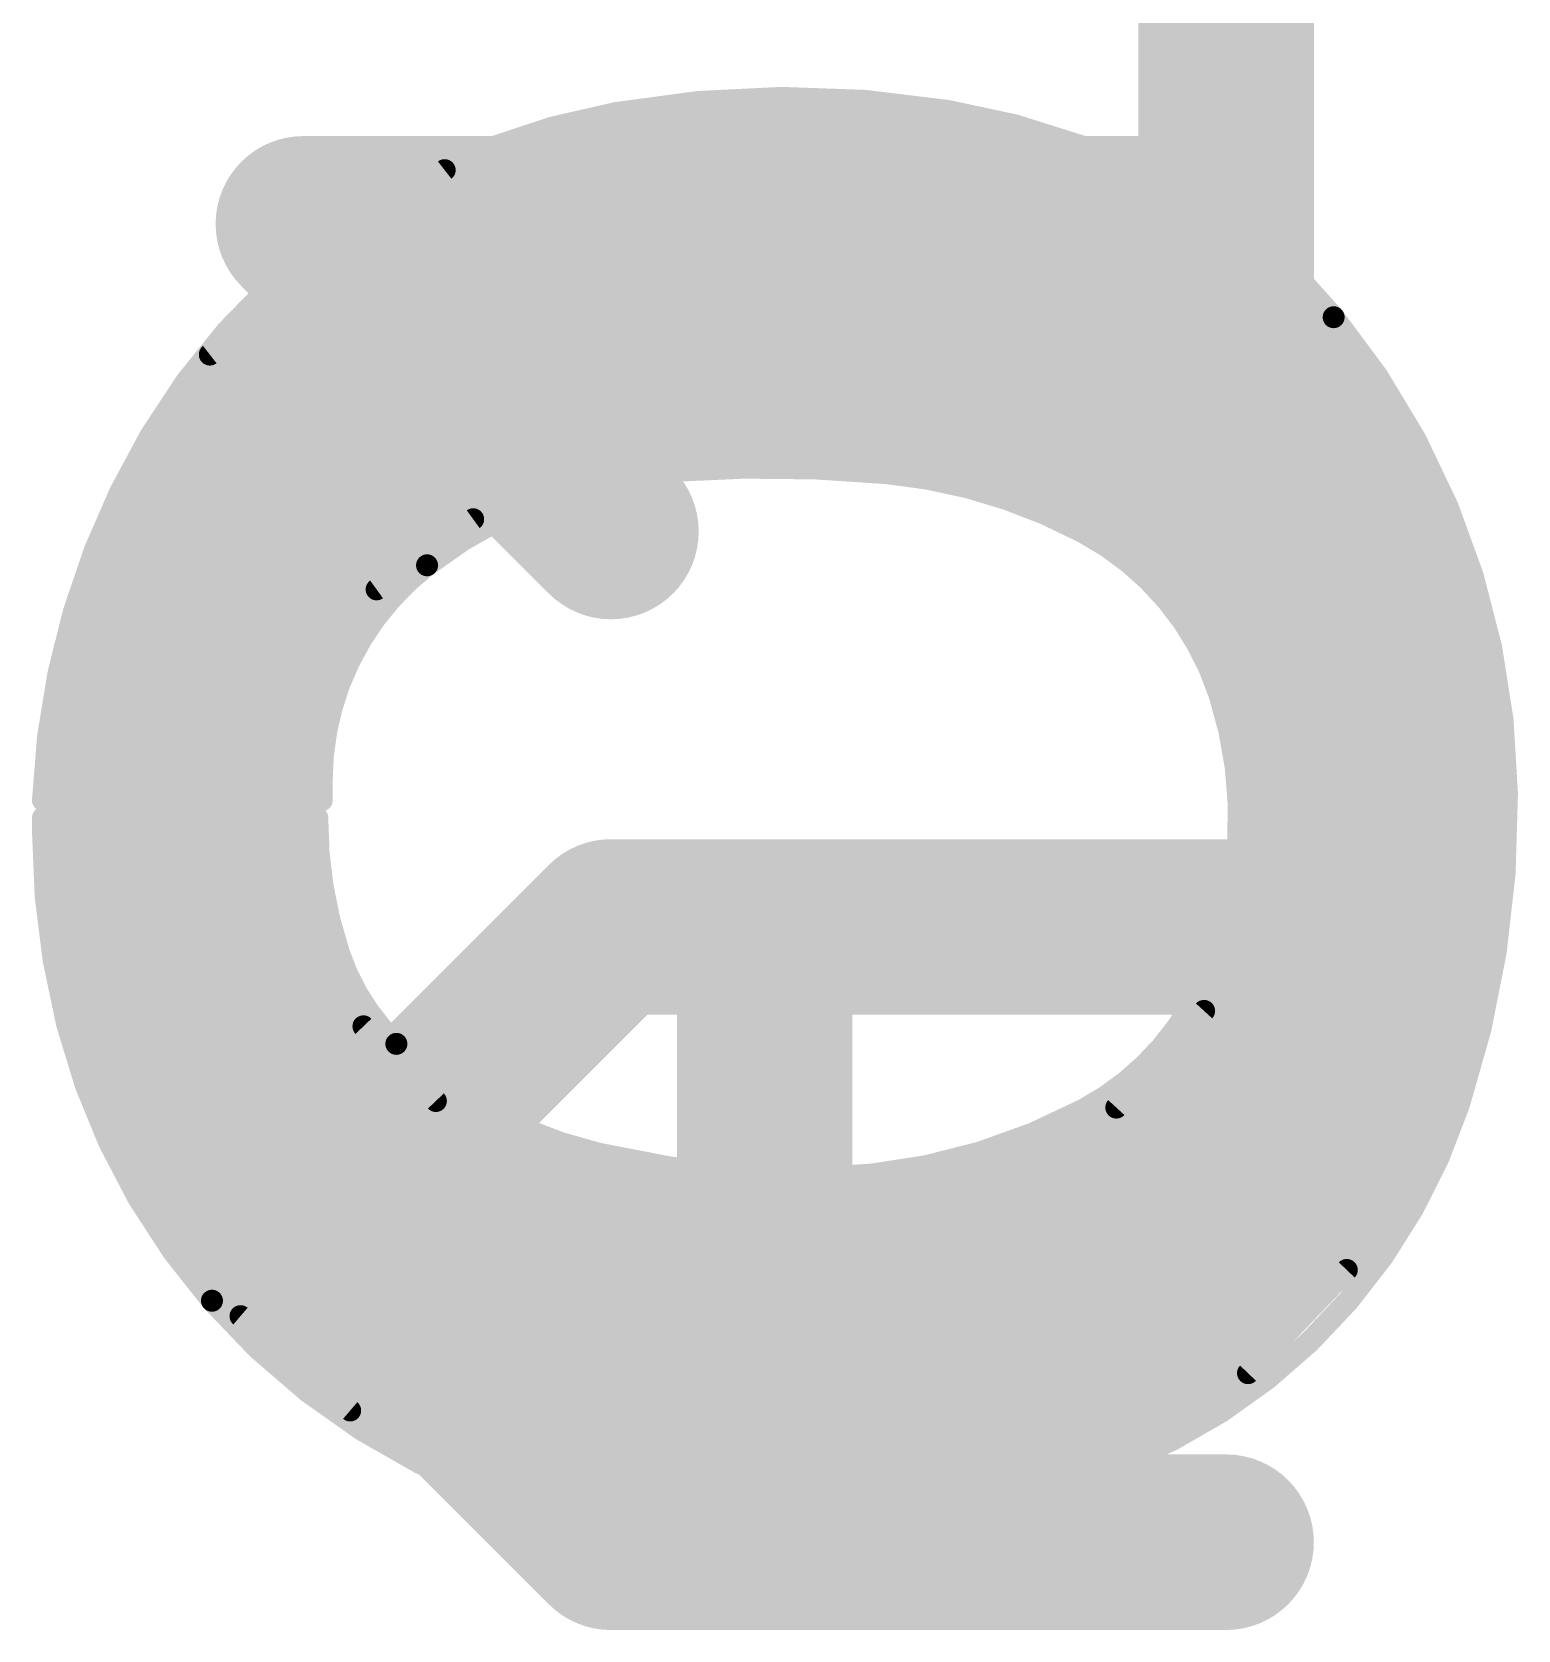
# Model space of a CAD drawing. Extents: x -3.8 to 20.4, y -21.6 to 37.
# Drawn here: x 4.867 to 6.586, y 13.208 to 15.057 of the extents above; entities that cross this region are included whole.
import ezdxf

# ---------------------------------------------------------------- set-up
doc = ezdxf.new("R2010")
doc.units = 0
doc.layers.add('21', color=41, linetype='CONTINUOUS')
doc.layers.add('22', color=40, linetype='CONTINUOUS')

msp = doc.modelspace()

# ---------------------------------------------------------------- linework, layer by layer
at = {"layer": '21', "const_width": 0.2032}
for points in [[(6.2484, 14.479), (6.2484, 15.1908)], [(5.5366, 14.479), (5.1807, 14.8349)], [(5.1807, 14.8349), (6.2484, 14.8349)], [(5.1807, 13.6655), (5.5366, 14.0214)], [(5.5366, 14.0214), (6.2484, 14.0214)], [(5.7145, 13.3096), (5.7145, 14.0214)], [(5.5366, 13.3096), (5.1807, 13.6655)], [(6.2484, 13.3096), (5.5366, 13.3096)]]:
    msp.add_lwpolyline(points, dxfattribs=at)
at = {"layer": '21', "const_width": 0.1016}
for points in [[(5.2166, 14.8708, 1), (5.1448, 14.799)], [(5.1807, 14.8857, 1), (5.1807, 14.7841)], [(6.2484, 14.7841, 1), (6.2484, 14.8857)], [(5.5007, 14.4431, 1), (5.5725, 14.5149)], [(6.1976, 14.479, 1), (6.2992, 14.479)], [(5.5366, 14.0722, 1), (5.5366, 13.9706)], [(5.5725, 13.9855, 1), (5.5007, 14.0573)], [(5.7653, 14.0214, 1), (5.6637, 14.0214)], [(6.2484, 13.9706, 1), (6.2484, 14.0722)], [(5.2166, 13.7014, 1), (5.1448, 13.6296)], [(5.1448, 13.7014, 1), (5.2166, 13.6296)], [(5.5366, 13.3604, 1), (5.5366, 13.2588)], [(6.2484, 13.2588, 1), (6.2484, 13.3604)], [(5.5007, 13.2737, 1), (5.5725, 13.3455)], [(5.6637, 13.3096, 1), (5.7653, 13.3096)]]:
    msp.add_lwpolyline(points, format="xyb", dxfattribs=at)
at = {"layer": '22', "const_width": 0.0254}
for points in [[(5.6998, 14.9784), (5.3442, 14.8971)], [(6.0884, 14.9174), (5.6998, 14.9784)], [(5.6219, 14.9606), (5.8132, 14.9606)], [(5.5108, 14.9352), (5.975, 14.9352)], [(5.3998, 14.9098), (6.1002, 14.9098)], [(6.3373, 14.7574), (6.0884, 14.9174)], [(5.3442, 14.8971), (5.0724, 14.6837)], [(5.328, 14.8844), (6.1397, 14.8844)], [(5.2957, 14.859), (6.1793, 14.859)], [(5.2633, 14.8336), (6.2188, 14.8336)], [(5.231, 14.8082), (6.2583, 14.8082)], [(5.1986, 14.7828), (6.2978, 14.7828)], [(5.1663, 14.7574), (6.3373, 14.7574)], [(6.5151, 14.4729), (6.3373, 14.7574)], [(5.1339, 14.732), (6.3532, 14.732)], [(5.1016, 14.7066), (6.3691, 14.7066)], [(5.0724, 14.6837), (4.9047, 14.3459)], [(5.0712, 14.6812), (6.3849, 14.6812)], [(5.0586, 14.6558), (6.4008, 14.6558)], [(5.0459, 14.6304), (6.4167, 14.6304)], [(5.0333, 14.605), (6.4325, 14.605)], [(5.0207, 14.5796), (6.4484, 14.5796)], [(5.4686, 14.5339), (5.6185, 14.5618)], [(5.6185, 14.5618), (5.8064, 14.5669)], [(5.8064, 14.5669), (5.9334, 14.5491)], [(5.0081, 14.5542), (5.5777, 14.5542)], [(5.897, 14.5542), (6.4643, 14.5542)], [(5.9334, 14.5491), (6.0503, 14.511)], [(4.9955, 14.5288), (5.4571, 14.5288)], [(5.3772, 14.4932), (5.4686, 14.5339)], [(5.9957, 14.5288), (6.4802, 14.5288)], [(4.9829, 14.5034), (5.4001, 14.5034)], [(6.0503, 14.511), (6.157, 14.4551)], [(6.0648, 14.5034), (6.496, 14.5034)], [(5.2654, 14.412), (5.3772, 14.4932)], [(4.9703, 14.478), (5.3563, 14.478)], [(6.1133, 14.478), (6.5119, 14.478)], [(6.5557, 14.1732), (6.5151, 14.4729)], [(4.9577, 14.4526), (5.3213, 14.4526)], [(6.157, 14.4551), (6.2611, 14.285)], [(6.1585, 14.4526), (6.5179, 14.4526)], [(4.9451, 14.4272), (5.2863, 14.4272)], [(5.1994, 14.2926), (5.2654, 14.412)], [(6.1741, 14.4272), (6.5213, 14.4272)], [(4.9325, 14.4018), (5.2598, 14.4018)], [(6.1896, 14.4018), (6.5247, 14.4018)], [(4.9198, 14.3764), (5.2457, 14.3764)], [(6.2052, 14.3764), (6.5282, 14.3764)], [(4.9047, 14.3459), (4.887, 14.1986)], [(4.9072, 14.351), (5.2317, 14.351)], [(6.2207, 14.351), (6.5316, 14.351)], [(4.9023, 14.3256), (5.2176, 14.3256)], [(6.2363, 14.3256), (6.5351, 14.3256)], [(4.8992, 14.3002), (5.2036, 14.3002)], [(6.2518, 14.3002), (6.5385, 14.3002)], [(5.1841, 14.1808), (5.1994, 14.2926)], [(6.2611, 14.285), (6.284, 14.1046)], [(4.8962, 14.2748), (5.197, 14.2748)], [(6.2624, 14.2748), (6.5419, 14.2748)], [(4.8931, 14.2494), (5.1935, 14.2494)], [(6.2656, 14.2494), (6.5454, 14.2494)], [(4.8901, 14.224), (5.19, 14.224)], [(6.2688, 14.224), (6.5488, 14.224)], [(4.887, 14.1986), (4.887, 14.1935)], [(4.887, 14.1986), (5.1865, 14.1986)], [(4.887, 14.1935), (4.892, 14.1808)], [(5.2019, 14.1681), (5.2019, 14.191)], [(6.2721, 14.1986), (6.5523, 14.1986)], [(4.892, 14.1808), (5.1841, 14.1808)], [(6.2753, 14.1732), (6.5557, 14.1732)], [(6.5303, 13.9217), (6.5557, 14.1732)], [(4.8793, 14.1681), (5.2019, 14.1681)], [(5.1968, 14.1478), (4.8793, 14.1478)], [(4.8793, 14.1478), (4.8793, 14.1326)], [(5.1867, 14.1376), (4.8895, 14.1326)], [(4.8895, 14.1326), (4.9149, 13.9319)], [(5.1867, 14.1275), (5.1867, 14.1376)], [(6.2785, 14.1478), (6.5531, 14.1478)], [(4.8908, 14.1224), (5.1871, 14.1224)], [(5.1968, 14.0056), (5.1867, 14.1275)], [(6.2817, 14.1224), (6.5506, 14.1224)], [(4.894, 14.097), (5.1892, 14.097)], [(6.284, 14.1046), (6.223, 13.9243)], [(6.2814, 14.097), (6.548, 14.097)], [(4.8972, 14.0716), (5.1913, 14.0716)], [(6.2728, 14.0716), (6.5454, 14.0716)], [(4.9004, 14.0462), (5.1934, 14.0462)], [(6.2642, 14.0462), (6.5429, 14.0462)], [(4.9036, 14.0208), (5.1955, 14.0208)], [(5.2502, 13.9065), (5.1968, 14.0056)], [(6.2557, 14.0208), (6.5403, 14.0208)], [(4.9069, 13.9954), (5.2023, 13.9954)], [(6.2471, 13.9954), (6.5377, 13.9954)], [(4.9101, 13.97), (5.216, 13.97)], [(6.2385, 13.97), (6.5352, 13.97)], [(4.9133, 13.9446), (5.2297, 13.9446)], [(4.9149, 13.9319), (4.9708, 13.7693)], [(6.2299, 13.9446), (6.5326, 13.9446)], [(4.9193, 13.9192), (5.2434, 13.9192)], [(6.223, 13.9243), (6.1214, 13.8125)], [(6.2184, 13.9192), (6.5294, 13.9192)], [(6.4668, 13.7363), (6.5303, 13.9217)], [(4.928, 13.8938), (5.2625, 13.8938)], [(5.334, 13.8201), (5.2502, 13.9065)], [(6.1953, 13.8938), (6.5207, 13.8938)], [(4.9367, 13.8684), (5.2872, 13.8684)], [(6.1722, 13.8684), (6.512, 13.8684)], [(4.9455, 13.843), (5.3118, 13.843)], [(6.1491, 13.843), (6.5033, 13.843)], [(4.9542, 13.8176), (5.3394, 13.8176)], [(5.4991, 13.7439), (5.334, 13.8201)], [(6.126, 13.8176), (6.4946, 13.8176)], [(6.1214, 13.8125), (5.9969, 13.7566)], [(4.9629, 13.7922), (5.3944, 13.7922)], [(6.0762, 13.7922), (6.4859, 13.7922)], [(4.9708, 13.7693), (5.1079, 13.5712)], [(4.9725, 13.7668), (5.4495, 13.7668)], [(6.0196, 13.7668), (6.4772, 13.7668)], [(5.6947, 13.7185), (5.4991, 13.7439)], [(5.9969, 13.7566), (5.8395, 13.7185)], [(4.9901, 13.7414), (5.5184, 13.7414)], [(5.9341, 13.7414), (6.4685, 13.7414)], [(6.3881, 13.6246), (6.4668, 13.7363)], [(5.0077, 13.716), (6.4525, 13.716)], [(5.8395, 13.7185), (5.6947, 13.7185)], [(5.0253, 13.6906), (6.4346, 13.6906)], [(5.0428, 13.6652), (6.4167, 13.6652)], [(5.0604, 13.6398), (6.3988, 13.6398)], [(5.078, 13.6144), (6.3783, 13.6144)], [(6.2738, 13.5052), (6.3881, 13.6246)], [(5.0956, 13.589), (6.354, 13.589)], [(5.1079, 13.5712), (5.2349, 13.462)], [(5.1167, 13.5636), (6.3297, 13.5636)], [(5.1463, 13.5382), (6.3054, 13.5382)], [(5.1758, 13.5128), (6.2811, 13.5128)], [(6.1443, 13.4239), (6.2738, 13.5052)], [(5.2054, 13.4874), (6.2454, 13.4874)], [(5.2349, 13.462), (5.4686, 13.3579)], [(5.2349, 13.462), (6.205, 13.462)], [(5.2919, 13.4366), (6.1645, 13.4366)], [(5.3489, 13.4112), (6.0987, 13.4112)], [(5.8979, 13.3553), (6.1443, 13.4239)], [(5.406, 13.3858), (6.0075, 13.3858)], [(5.463, 13.3604), (5.9162, 13.3604)], [(5.4686, 13.3579), (5.6871, 13.3299)], [(5.6871, 13.3299), (5.8979, 13.3553)], [(5.6473, 13.335), (5.7294, 13.335)]]:
    msp.add_lwpolyline(points, dxfattribs=at)
at = {"layer": '22'}
for points, const_width in [([(5.9258, 14.9657, 0.0851), (5.5423, 14.9631)], 0.0254), ([(5.7008, 14.9847, 1), (5.6988, 14.9721)], 0.0127), ([(5.7012, 14.9722, 1), (5.6984, 14.9846)], 0.0127), ([(6.223, 14.8565, 0.0949), (5.9258, 14.9657)], 0.0254), ([(5.9268, 14.972, 1), (5.9248, 14.9594)], 0.0127), ([(5.9248, 14.9594, 1), (5.9268, 14.972)], 0.0127), ([(5.5423, 14.9631, 0.2183), (5.0038, 14.5898)], 0.0254), ([(5.5412, 14.9694, 1), (5.5434, 14.9568)], 0.0127), ([(5.5434, 14.9568, 1), (5.5412, 14.9694)], 0.0127), ([(5.6219, 14.967, 1), (5.6219, 14.9543)], 0.0127), ([(5.8132, 14.9543, 1), (5.8132, 14.967)], 0.0127), ([(5.5108, 14.9415, 1), (5.5108, 14.9289)], 0.0127), ([(5.975, 14.9289, 1), (5.975, 14.9415)], 0.0127), ([(5.3998, 14.9162, 1), (5.3998, 14.9035)], 0.0127), ([(6.0918, 14.9227, 1), (6.085, 14.9121)], 0.0127), ([(6.0874, 14.9111, 1), (6.0894, 14.9237)], 0.0127), ([(6.1002, 14.9035, 1), (6.1002, 14.9162)], 0.0127), ([(5.3428, 14.9033, 1), (5.3456, 14.8909)], 0.0127), ([(5.3481, 14.8921, 1), (5.3403, 14.9021)], 0.0127), ([(5.328, 14.8908, 1), (5.328, 14.8781)], 0.0127), ([(6.1397, 14.8781, 1), (6.1397, 14.8908)], 0.0127), ([(5.2957, 14.8653, 1), (5.2957, 14.8527)], 0.0127), ([(6.1793, 14.8527, 1), (6.1793, 14.8653)], 0.0127), ([(6.3729, 14.7269, 0.0859), (6.223, 14.8565)], 0.0254), ([(6.2263, 14.8619, 1), (6.2197, 14.8511)], 0.0127), ([(6.2197, 14.8511, 1), (6.2263, 14.8619)], 0.0127), ([(5.2633, 14.8399, 1), (5.2633, 14.8273)], 0.0127), ([(6.2188, 14.8273, 1), (6.2188, 14.8399)], 0.0127), ([(5.231, 14.8146, 1), (5.231, 14.8019)], 0.0127), ([(6.2583, 14.8019, 1), (6.2583, 14.8146)], 0.0127), ([(5.1986, 14.7891, 1), (5.1986, 14.7765)], 0.0127), ([(6.2978, 14.7765, 1), (6.2978, 14.7891)], 0.0127), ([(5.1663, 14.7637, 1), (5.1663, 14.7511)], 0.0127), ([(6.3427, 14.7608, 1), (6.3319, 14.754)], 0.0127), ([(6.3339, 14.7521, 1), (6.3407, 14.7627)], 0.0127), ([(6.3373, 14.7511, 1), (6.3373, 14.7637)], 0.0127), ([(5.1339, 14.7384, 1), (5.1339, 14.7257)], 0.0127), ([(6.3532, 14.7257, 1), (6.3532, 14.7384)], 0.0127), ([(6.5735, 14.1757, 0.1703), (6.3729, 14.7269)], 0.0254), ([(6.3778, 14.7309, 1), (6.368, 14.7229)], 0.0127), ([(6.368, 14.7229, 1), (6.3778, 14.7309)], 0.0127), ([(5.1016, 14.7129, 1), (5.1016, 14.7003)], 0.0127), ([(6.3691, 14.7003, 1), (6.3691, 14.7129)], 0.0127), ([(5.0712, 14.6875, 1), (5.0712, 14.6749)], 0.0127), ([(5.0685, 14.6887, 1), (5.0763, 14.6787)], 0.0127), ([(5.0781, 14.6809, 1), (5.0667, 14.6865)], 0.0127), ([(6.3849, 14.6749, 1), (6.3849, 14.6875)], 0.0127), ([(5.0586, 14.6622, 1), (5.0586, 14.6495)], 0.0127), ([(6.4008, 14.6495, 1), (6.4008, 14.6622)], 0.0127), ([(5.0459, 14.6367, 1), (5.0459, 14.6241)], 0.0127), ([(6.4167, 14.6241, 1), (6.4167, 14.6367)], 0.0127), ([(5.0333, 14.6113, 1), (5.0333, 14.5987)], 0.0127), ([(6.4325, 14.5987, 1), (6.4325, 14.6113)], 0.0127), ([(5.0038, 14.5898, 0.1246), (4.8793, 14.1681)], 0.0254), ([(4.9983, 14.593, 1), (5.0093, 14.5866)], 0.0127), ([(5.0093, 14.5866, 1), (4.9983, 14.593)], 0.0127), ([(5.0207, 14.586, 1), (5.0207, 14.5733)], 0.0127), ([(6.4484, 14.5733, 1), (6.4484, 14.586)], 0.0127), ([(5.6183, 14.5681, 1), (5.6187, 14.5555)], 0.0127), ([(5.6197, 14.5556, 1), (5.6173, 14.568)], 0.0127), ([(5.8073, 14.5732, 1), (5.8055, 14.5606)], 0.0127), ([(5.8066, 14.5606, 1), (5.8062, 14.5732)], 0.0127), ([(5.0081, 14.5606, 1), (5.0081, 14.5479)], 0.0127), ([(5.6083, 14.5491, 0.1478), (5.3238, 14.4399)], 0.0254), ([(5.5777, 14.5479, 1), (5.5777, 14.5606)], 0.0127), ([(5.8547, 14.5466, 0.0416), (5.6083, 14.5491)], 0.0254), ([(5.6078, 14.5554, 1), (5.6088, 14.5428)], 0.0127), ([(5.6088, 14.5428, 1), (5.6078, 14.5554)], 0.0127), ([(6.0833, 14.478, 0.0995), (5.8547, 14.5466)], 0.0254), ([(5.8553, 14.5529, 1), (5.8541, 14.5403)], 0.0127), ([(5.8541, 14.5403, 1), (5.8553, 14.5529)], 0.0127), ([(5.897, 14.5606, 1), (5.897, 14.5479)], 0.0127), ([(5.9354, 14.5551, 1), (5.9314, 14.5431)], 0.0127), ([(5.9325, 14.5428, 1), (5.9343, 14.5554)], 0.0127), ([(6.4643, 14.5479, 1), (6.4643, 14.5606)], 0.0127), ([(4.9955, 14.5351, 1), (4.9955, 14.5225)], 0.0127), ([(5.4571, 14.5225, 1), (5.4571, 14.5351)], 0.0127), ([(5.4674, 14.5401, 1), (5.4698, 14.5277)], 0.0127), ([(5.4712, 14.5281, 1), (5.466, 14.5397)], 0.0127), ([(5.9957, 14.5351, 1), (5.9957, 14.5225)], 0.0127), ([(6.4802, 14.5225, 1), (6.4802, 14.5351)], 0.0127), ([(4.9829, 14.5098, 1), (4.9829, 14.4971)], 0.0127), ([(5.4001, 14.4971, 1), (5.4001, 14.5098)], 0.0127), ([(6.0532, 14.5166, 1), (6.0474, 14.5054)], 0.0127), ([(6.0483, 14.505, 1), (6.0523, 14.517)], 0.0127), ([(6.0648, 14.5098, 1), (6.0648, 14.4971)], 0.0127), ([(6.496, 14.4971, 1), (6.496, 14.5098)], 0.0127), ([(5.3746, 14.499, 1), (5.3798, 14.4874)], 0.0127), ([(5.3809, 14.4881, 1), (5.3735, 14.4983)], 0.0127), ([(4.9703, 14.4844, 1), (4.9703, 14.4717)], 0.0127), ([(5.3563, 14.4717, 1), (5.3563, 14.4844)], 0.0127), ([(6.2408, 14.29, 0.1942), (6.0833, 14.478)], 0.0254), ([(6.0863, 14.4836, 1), (6.0803, 14.4724)], 0.0127), ([(6.0803, 14.4724, 1), (6.0863, 14.4836)], 0.0127), ([(6.1133, 14.4844, 1), (6.1133, 14.4717)], 0.0127), ([(6.5214, 14.4738, 1), (6.5088, 14.472)], 0.0127), ([(6.5097, 14.4695, 1), (6.5205, 14.4763)], 0.0127), ([(6.5119, 14.4717, 1), (6.5119, 14.4844)], 0.0127), ([(4.9577, 14.4589, 1), (4.9577, 14.4463)], 0.0127), ([(5.3213, 14.4463, 1), (5.3213, 14.4589)], 0.0127), ([(6.1624, 14.4584, 1), (6.1516, 14.4518)], 0.0127), ([(6.1585, 14.4589, 1), (6.1585, 14.4463)], 0.0127), ([(6.1541, 14.4495, 1), (6.1599, 14.4607)], 0.0127), ([(6.5179, 14.4463, 1), (6.5179, 14.4589)], 0.0127), ([(5.3238, 14.4399, 0.2316), (5.2019, 14.191)], 0.0254), ([(5.3199, 14.4449, 1), (5.3277, 14.4349)], 0.0127), ([(5.3277, 14.4349, 1), (5.3199, 14.4449)], 0.0127), ([(4.9451, 14.4336, 1), (4.9451, 14.4209)], 0.0127), ([(5.2617, 14.4171, 1), (5.2691, 14.4069)], 0.0127), ([(5.271, 14.4089, 1), (5.2598, 14.4151)], 0.0127), ([(5.2863, 14.4209, 1), (5.2863, 14.4336)], 0.0127), ([(6.1741, 14.4336, 1), (6.1741, 14.4209)], 0.0127), ([(6.5213, 14.4209, 1), (6.5213, 14.4336)], 0.0127), ([(4.9325, 14.4082, 1), (4.9325, 14.3955)], 0.0127), ([(5.2598, 14.3955, 1), (5.2598, 14.4082)], 0.0127), ([(6.1896, 14.4082, 1), (6.1896, 14.3955)], 0.0127), ([(6.5247, 14.3955, 1), (6.5247, 14.4082)], 0.0127), ([(4.9198, 14.3827, 1), (4.9198, 14.3701)], 0.0127), ([(5.2457, 14.3701, 1), (5.2457, 14.3827)], 0.0127), ([(6.2052, 14.3827, 1), (6.2052, 14.3701)], 0.0127), ([(6.5282, 14.3701, 1), (6.5282, 14.3827)], 0.0127), ([(4.911, 14.3451, 1), (4.8984, 14.3467)], 0.0127), ([(4.899, 14.3487, 1), (4.9104, 14.3431)], 0.0127), ([(4.9072, 14.3574, 1), (4.9072, 14.3447)], 0.0127), ([(5.2317, 14.3447, 1), (5.2317, 14.3574)], 0.0127), ([(6.2207, 14.3574, 1), (6.2207, 14.3447)], 0.0127), ([(6.5316, 14.3447, 1), (6.5316, 14.3574)], 0.0127), ([(4.9023, 14.332, 1), (4.9023, 14.3193)], 0.0127), ([(5.2176, 14.3193, 1), (5.2176, 14.332)], 0.0127), ([(6.2363, 14.332, 1), (6.2363, 14.3193)], 0.0127), ([(6.5351, 14.3193, 1), (6.5351, 14.332)], 0.0127), ([(4.8992, 14.3065, 1), (4.8992, 14.2939)], 0.0127), ([(5.2036, 14.2939, 1), (5.2036, 14.3065)], 0.0127), ([(6.2518, 14.3065, 1), (6.2518, 14.2939)], 0.0127), ([(6.5385, 14.2939, 1), (6.5385, 14.3065)], 0.0127), ([(5.1938, 14.2957, 1), (5.205, 14.2895)], 0.0127), ([(5.2057, 14.2917, 1), (5.1931, 14.2935)], 0.0127), ([(6.2205, 13.9548, 0.1897), (6.2408, 14.29)], 0.0254), ([(6.2468, 14.292, 1), (6.2348, 14.288)], 0.0127), ([(6.2348, 14.288, 1), (6.2468, 14.292)], 0.0127), ([(6.2674, 14.2858, 1), (6.2548, 14.2842)], 0.0127), ([(6.2557, 14.2817, 1), (6.2665, 14.2883)], 0.0127), ([(4.8962, 14.2812, 1), (4.8962, 14.2685)], 0.0127), ([(5.197, 14.2685, 1), (5.197, 14.2812)], 0.0127), ([(6.2624, 14.2812, 1), (6.2624, 14.2685)], 0.0127), ([(6.5419, 14.2685, 1), (6.5419, 14.2812)], 0.0127), ([(4.8931, 14.2558, 1), (4.8931, 14.2431)], 0.0127), ([(5.1935, 14.2431, 1), (5.1935, 14.2558)], 0.0127), ([(6.2656, 14.2558, 1), (6.2656, 14.2431)], 0.0127), ([(6.5454, 14.2431, 1), (6.5454, 14.2558)], 0.0127), ([(4.8901, 14.2303, 1), (4.8901, 14.2177)], 0.0127), ([(5.19, 14.2177, 1), (5.19, 14.2303)], 0.0127), ([(6.2688, 14.2303, 1), (6.2688, 14.2177)], 0.0127), ([(6.5488, 14.2177, 1), (6.5488, 14.2303)], 0.0127), ([(4.887, 14.205, 1), (4.887, 14.1923)], 0.0127), ([(4.8929, 14.1958, 1), (4.8811, 14.1912)], 0.0127), ([(4.8807, 14.1994, 1), (4.8933, 14.1978)], 0.0127), ([(4.8934, 14.1986, 1), (4.8807, 14.1986)], 0.0127), ([(5.1865, 14.1923, 1), (5.1865, 14.205)], 0.0127), ([(5.2083, 14.191, 1), (5.1955, 14.191)], 0.0127), ([(6.2721, 14.205, 1), (6.2721, 14.1923)], 0.0127), ([(6.5523, 14.1923, 1), (6.5523, 14.205)], 0.0127), ([(4.8807, 14.1935, 1), (4.8934, 14.1935)], 0.0127), ([(4.892, 14.1872, 1), (4.892, 14.1745)], 0.0127), ([(4.8861, 14.1785, 1), (4.8979, 14.1831)], 0.0127), ([(5.1778, 14.1817, 1), (5.1904, 14.1799)], 0.0127), ([(5.1841, 14.1745, 1), (5.1841, 14.1872)], 0.0127), ([(5.1956, 14.191, 1), (5.2082, 14.191)], 0.0127), ([(6.2753, 14.1796, 1), (6.2753, 14.1669)], 0.0127), ([(6.5176, 13.8151, 0.083), (6.5735, 14.1757)], 0.0254), ([(6.562, 14.1726, 1), (6.5494, 14.1738)], 0.0127), ([(6.5557, 14.1669, 1), (6.5557, 14.1796)], 0.0127), ([(6.5798, 14.1758, 1), (6.5672, 14.1756)], 0.0127), ([(6.5672, 14.1756, 1), (6.5798, 14.1758)], 0.0127), ([(4.8793, 14.1745, 1), (4.8793, 14.1618)], 0.0127), ([(4.873, 14.1683, 1), (4.8856, 14.1679)], 0.0127), ([(5.1955, 14.1681, 1), (5.2083, 14.1681)], 0.0127), ([(5.2019, 14.1618, 1), (5.2019, 14.1745)], 0.0127), ([(6.5494, 14.1723, 1), (6.562, 14.1741)], 0.0127), ([(4.8793, 14.1541, 1), (4.8793, 14.1415)], 0.0127), ([(4.8793, 14.1326, 0.0624), (4.9073, 13.909)], 0.0254), ([(4.8857, 14.1478, 1), (4.873, 14.1478)], 0.0127), ([(4.8857, 14.1326, 1), (4.873, 14.1326)], 0.0127), ([(4.8958, 14.1334, 1), (4.8832, 14.1318)], 0.0127), ([(4.8894, 14.1389, 1), (4.8896, 14.1263)], 0.0127), ([(5.1931, 14.1376, 1), (5.1803, 14.1376)], 0.0127), ([(5.1868, 14.1313, 1), (5.1866, 14.1439)], 0.0127), ([(5.1968, 14.1478, 0.0828), (5.2222, 13.9903)], 0.0254), ([(5.2031, 14.1478, 1), (5.1905, 14.1478)], 0.0127), ([(5.1968, 14.1415, 1), (5.1968, 14.1541)], 0.0127), ([(6.2785, 14.1541, 1), (6.2785, 14.1415)], 0.0127), ([(6.5531, 14.1415, 1), (6.5531, 14.1541)], 0.0127), ([(4.873, 14.1326, 1), (4.8857, 14.1326)], 0.0127), ([(4.8908, 14.1288, 1), (4.8908, 14.1161)], 0.0127), ([(5.1803, 14.1275, 1), (5.1931, 14.1275)], 0.0127), ([(5.193, 14.128, 1), (5.1804, 14.127)], 0.0127), ([(5.1871, 14.1161, 1), (5.1871, 14.1288)], 0.0127), ([(6.2817, 14.1288, 1), (6.2817, 14.1161)], 0.0127), ([(6.5506, 14.1161, 1), (6.5506, 14.1288)], 0.0127), ([(4.894, 14.1034, 1), (4.894, 14.0907)], 0.0127), ([(5.1892, 14.0907, 1), (5.1892, 14.1034)], 0.0127), ([(6.2814, 14.1034, 1), (6.2814, 14.0907)], 0.0127), ([(6.2777, 14.1038, 1), (6.2903, 14.1054)], 0.0127), ([(6.29, 14.1026, 1), (6.278, 14.1066)], 0.0127), ([(6.548, 14.0907, 1), (6.548, 14.1034)], 0.0127), ([(4.8972, 14.0779, 1), (4.8972, 14.0653)], 0.0127), ([(5.1913, 14.0653, 1), (5.1913, 14.0779)], 0.0127), ([(6.2728, 14.0779, 1), (6.2728, 14.0653)], 0.0127), ([(6.5454, 14.0653, 1), (6.5454, 14.0779)], 0.0127), ([(4.9004, 14.0526, 1), (4.9004, 14.0399)], 0.0127), ([(5.1934, 14.0399, 1), (5.1934, 14.0526)], 0.0127), ([(6.2642, 14.0526, 1), (6.2642, 14.0399)], 0.0127), ([(6.5429, 14.0399, 1), (6.5429, 14.0526)], 0.0127), ([(4.9036, 14.0272, 1), (4.9036, 14.0145)], 0.0127), ([(5.2024, 14.0086, 1), (5.1912, 14.0026)], 0.0127), ([(5.1955, 14.0145, 1), (5.1955, 14.0272)], 0.0127), ([(6.2557, 14.0272, 1), (6.2557, 14.0145)], 0.0127), ([(6.5403, 14.0145, 1), (6.5403, 14.0272)], 0.0127), ([(4.9069, 14.0017, 1), (4.9069, 13.9891)], 0.0127), ([(5.1905, 14.0051, 1), (5.2031, 14.0061)], 0.0127), ([(5.2023, 13.9891, 1), (5.2023, 14.0017)], 0.0127), ([(5.2222, 13.9903, 0.1209), (5.2883, 13.8862)], 0.0254), ([(5.2282, 13.9923, 1), (5.2162, 13.9883)], 0.0127), ([(5.2162, 13.9883, 1), (5.2282, 13.9923)], 0.0127), ([(6.2471, 14.0017, 1), (6.2471, 13.9891)], 0.0127), ([(6.5377, 13.9891, 1), (6.5377, 14.0017)], 0.0127), ([(4.9101, 13.9764, 1), (4.9101, 13.9637)], 0.0127), ([(5.216, 13.9637, 1), (5.216, 13.9764)], 0.0127), ([(6.2385, 13.9764, 1), (6.2385, 13.9637)], 0.0127), ([(6.5352, 13.9637, 1), (6.5352, 13.9764)], 0.0127), ([(6.0833, 13.81, 0.1633), (6.2205, 13.9548)], 0.0254), ([(6.2147, 13.9575, 1), (6.2263, 13.9521)], 0.0127), ([(6.2263, 13.9521, 1), (6.2147, 13.9575)], 0.0127), ([(4.9133, 13.951, 1), (4.9133, 13.9383)], 0.0127), ([(4.9209, 13.934, 1), (4.9089, 13.9298)], 0.0127), ([(5.2297, 13.9383, 1), (5.2297, 13.951)], 0.0127), ([(6.2299, 13.951, 1), (6.2299, 13.9383)], 0.0127), ([(6.5326, 13.9383, 1), (6.5326, 13.951)], 0.0127), ([(4.9086, 13.9311, 1), (4.9212, 13.9327)], 0.0127), ([(4.9193, 13.9255, 1), (4.9193, 13.9129)], 0.0127), ([(5.2434, 13.9129, 1), (5.2434, 13.9255)], 0.0127), ([(6.2184, 13.9255, 1), (6.2184, 13.9129)], 0.0127), ([(6.217, 13.9263, 1), (6.229, 13.9223)], 0.0127), ([(6.2277, 13.92, 1), (6.2183, 13.9286)], 0.0127), ([(6.524, 13.9223, 1), (6.5366, 13.9211)], 0.0127), ([(6.5363, 13.9196, 1), (6.5243, 13.9238)], 0.0127), ([(6.5294, 13.9129, 1), (6.5294, 13.9255)], 0.0127), ([(4.9135, 13.9106, 1), (4.9011, 13.9074)], 0.0127), ([(4.9073, 13.909, 0.1172), (5.0749, 13.589)], 0.0254), ([(4.9011, 13.9074, 1), (4.9135, 13.9106)], 0.0127), ([(4.928, 13.9002, 1), (4.928, 13.8875)], 0.0127), ([(5.2548, 13.9109, 1), (5.2456, 13.9021)], 0.0127), ([(5.2446, 13.9035, 1), (5.2558, 13.9095)], 0.0127), ([(5.2625, 13.8875, 1), (5.2625, 13.9002)], 0.0127), ([(6.1953, 13.9002, 1), (6.1953, 13.8875)], 0.0127), ([(6.5207, 13.8875, 1), (6.5207, 13.9002)], 0.0127), ([(5.2883, 13.8862, 0.1342), (5.522, 13.7592)], 0.0254), ([(5.2927, 13.8908, 1), (5.2839, 13.8816)], 0.0127), ([(5.2839, 13.8816, 1), (5.2927, 13.8908)], 0.0127), ([(4.9367, 13.8748, 1), (4.9367, 13.8621)], 0.0127), ([(5.2872, 13.8621, 1), (5.2872, 13.8748)], 0.0127), ([(6.1722, 13.8748, 1), (6.1722, 13.8621)], 0.0127), ([(6.512, 13.8621, 1), (6.512, 13.8748)], 0.0127), ([(4.9455, 13.8493, 1), (4.9455, 13.8367)], 0.0127), ([(5.3118, 13.8367, 1), (5.3118, 13.8493)], 0.0127), ([(6.1491, 13.8493, 1), (6.1491, 13.8367)], 0.0127), ([(6.5033, 13.8367, 1), (6.5033, 13.8493)], 0.0127), ([(4.9542, 13.8239, 1), (4.9542, 13.8113)], 0.0127), ([(5.3367, 13.8259, 1), (5.3313, 13.8143)], 0.0127), ([(5.3294, 13.8157, 1), (5.3386, 13.8245)], 0.0127), ([(5.3394, 13.8113, 1), (5.3394, 13.8239)], 0.0127), ([(6.126, 13.8239, 1), (6.126, 13.8113)], 0.0127), ([(6.4946, 13.8113, 1), (6.4946, 13.8239)], 0.0127), ([(5.7734, 13.7312, 0.1204), (6.0833, 13.81)], 0.0254), ([(6.0803, 13.8156, 1), (6.0863, 13.8044)], 0.0127), ([(6.0863, 13.8044, 1), (6.0803, 13.8156)], 0.0127), ([(6.1167, 13.8168, 1), (6.1261, 13.8082)], 0.0127), ([(6.124, 13.8067, 1), (6.1188, 13.8183)], 0.0127), ([(6.1265, 13.401, 0.2224), (6.5176, 13.8151)], 0.0254), ([(6.5116, 13.8171, 1), (6.5236, 13.8131)], 0.0127), ([(6.5236, 13.8131, 1), (6.5116, 13.8171)], 0.0127), ([(4.9629, 13.7986, 1), (4.9629, 13.7859)], 0.0127), ([(5.3944, 13.7859, 1), (5.3944, 13.7986)], 0.0127), ([(6.0762, 13.7986, 1), (6.0762, 13.7859)], 0.0127), ([(6.4859, 13.7859, 1), (6.4859, 13.7986)], 0.0127), ([(4.976, 13.7729, 1), (4.9656, 13.7657)], 0.0127), ([(4.9648, 13.7672, 1), (4.9768, 13.7714)], 0.0127), ([(4.9725, 13.7731, 1), (4.9725, 13.7605)], 0.0127), ([(5.4495, 13.7605, 1), (5.4495, 13.7731)], 0.0127), ([(6.0196, 13.7731, 1), (6.0196, 13.7605)], 0.0127), ([(6.4772, 13.7605, 1), (6.4772, 13.7731)], 0.0127), ([(5.4999, 13.7502, 1), (5.4983, 13.7376)], 0.0127), ([(5.522, 13.7592, 0.0602), (5.7734, 13.7312)], 0.0254), ([(5.5235, 13.7654, 1), (5.5205, 13.753)], 0.0127), ([(5.5205, 13.753, 1), (5.5235, 13.7654)], 0.0127), ([(5.9943, 13.7624, 1), (5.9995, 13.7508)], 0.0127), ([(5.9984, 13.7504, 1), (5.9954, 13.7628)], 0.0127), ([(4.9901, 13.7477, 1), (4.9901, 13.7351)], 0.0127), ([(5.4964, 13.7381, 1), (5.5018, 13.7497)], 0.0127), ([(5.5184, 13.7351, 1), (5.5184, 13.7477)], 0.0127), ([(5.7733, 13.7375, 1), (5.7735, 13.7249)], 0.0127), ([(5.7735, 13.7249, 1), (5.7733, 13.7375)], 0.0127), ([(5.9341, 13.7477, 1), (5.9341, 13.7351)], 0.0127), ([(6.4608, 13.7384, 1), (6.4728, 13.7342)], 0.0127), ([(6.472, 13.7326, 1), (6.4616, 13.74)], 0.0127), ([(6.4685, 13.7351, 1), (6.4685, 13.7477)], 0.0127), ([(5.0077, 13.7224, 1), (5.0077, 13.7097)], 0.0127), ([(5.6947, 13.7248, 1), (5.6947, 13.7122)], 0.0127), ([(5.6939, 13.7122, 1), (5.6955, 13.7248)], 0.0127), ([(5.838, 13.7247, 1), (5.841, 13.7123)], 0.0127), ([(5.8395, 13.7122, 1), (5.8395, 13.7248)], 0.0127), ([(6.4525, 13.7097, 1), (6.4525, 13.7224)], 0.0127), ([(5.0253, 13.6969, 1), (5.0253, 13.6843)], 0.0127), ([(6.4346, 13.6843, 1), (6.4346, 13.6969)], 0.0127), ([(5.0428, 13.6715, 1), (5.0428, 13.6589)], 0.0127), ([(6.4167, 13.6589, 1), (6.4167, 13.6715)], 0.0127), ([(5.0604, 13.6462, 1), (5.0604, 13.6335)], 0.0127), ([(6.3988, 13.6335, 1), (6.3988, 13.6462)], 0.0127), ([(5.078, 13.6207, 1), (5.078, 13.6081)], 0.0127), ([(6.3783, 13.6081, 1), (6.3783, 13.6207)], 0.0127), ([(6.3829, 13.6283, 1), (6.3933, 13.6209)], 0.0127), ([(6.3927, 13.6202, 1), (6.3835, 13.629)], 0.0127), ([(5.0749, 13.589, 0.2195), (5.6845, 13.3147)], 0.0254), ([(5.0797, 13.5932, 1), (5.0701, 13.5848)], 0.0127), ([(5.0701, 13.5848, 1), (5.0797, 13.5932)], 0.0127), ([(5.0956, 13.5953, 1), (5.0956, 13.5827)], 0.0127), ([(6.354, 13.5827, 1), (6.354, 13.5953)], 0.0127), ([(5.112, 13.576, 1), (5.1038, 13.5664)], 0.0127), ([(5.1027, 13.5676, 1), (5.1131, 13.5748)], 0.0127), ([(5.1167, 13.57, 1), (5.1167, 13.5573)], 0.0127), ([(6.3297, 13.5573, 1), (6.3297, 13.57)], 0.0127), ([(5.1463, 13.5445, 1), (5.1463, 13.5319)], 0.0127), ([(6.3054, 13.5319, 1), (6.3054, 13.5445)], 0.0127), ([(5.1758, 13.5191, 1), (5.1758, 13.5065)], 0.0127), ([(6.2692, 13.5096, 1), (6.2784, 13.5008)], 0.0127), ([(6.2772, 13.4998, 1), (6.2704, 13.5106)], 0.0127), ([(6.2811, 13.5065, 1), (6.2811, 13.5191)], 0.0127), ([(5.2054, 13.4938, 1), (5.2054, 13.4811)], 0.0127), ([(6.2454, 13.4811, 1), (6.2454, 13.4938)], 0.0127), ([(5.2349, 13.4684, 1), (5.2349, 13.4557)], 0.0127), ([(5.2375, 13.4678, 1), (5.2323, 13.4562)], 0.0127), ([(5.2308, 13.4572, 1), (5.239, 13.4668)], 0.0127), ([(6.205, 13.4557, 1), (6.205, 13.4684)], 0.0127), ([(5.2919, 13.4429, 1), (5.2919, 13.4303)], 0.0127), ([(6.1645, 13.4303, 1), (6.1645, 13.4429)], 0.0127), ([(5.3489, 13.4176, 1), (5.3489, 13.4049)], 0.0127), ([(6.0987, 13.4049, 1), (6.0987, 13.4176)], 0.0127), ([(6.1409, 13.4293, 1), (6.1477, 13.4185)], 0.0127), ([(6.146, 13.4178, 1), (6.1426, 13.43)], 0.0127), ([(5.6845, 13.3147, 0.092), (6.1265, 13.401)], 0.0254), ([(6.1242, 13.4069, 1), (6.1288, 13.3951)], 0.0127), ([(6.1288, 13.3951, 1), (6.1242, 13.4069)], 0.0127), ([(5.406, 13.3922, 1), (5.406, 13.3795)], 0.0127), ([(6.0075, 13.3795, 1), (6.0075, 13.3922)], 0.0127), ([(5.463, 13.3667, 1), (5.463, 13.3541)], 0.0127), ([(5.4694, 13.3642, 1), (5.4678, 13.3516)], 0.0127), ([(5.466, 13.3521, 1), (5.4712, 13.3637)], 0.0127), ([(5.8987, 13.349, 1), (5.8971, 13.3616)], 0.0127), ([(5.9162, 13.3541, 1), (5.9162, 13.3667)], 0.0127), ([(5.8962, 13.3614, 1), (5.8996, 13.3492)], 0.0127), ([(5.6473, 13.3414, 1), (5.6473, 13.3287)], 0.0127), ([(5.6863, 13.3362, 1), (5.6879, 13.3236)], 0.0127), ([(5.6863, 13.3236, 1), (5.6879, 13.3362)], 0.0127), ([(5.7294, 13.3287, 1), (5.7294, 13.3414)], 0.0127), ([(5.6844, 13.321, 1), (5.6846, 13.3084)], 0.0127), ([(5.6846, 13.3084, 1), (5.6844, 13.321)], 0.0127)]:
    msp.add_lwpolyline(points, format="xyb", dxfattribs=dict(at, const_width=const_width))

doc.saveas('drawing.dxf')
